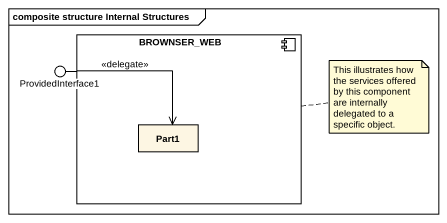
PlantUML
@startuml
mainframe composite structure Internal Structures
component BROWNSER_WEB {
  rectangle Part1
}
() ProvidedInterface1
BROWNSER_WEB -left- ProvidedInterface1
ProvidedInterface1 --> Part1 : <<delegate>>
note right of BROWNSER_WEB : This illustrates how the services offered by this component are internally delegated to a specific object.
@enduml
